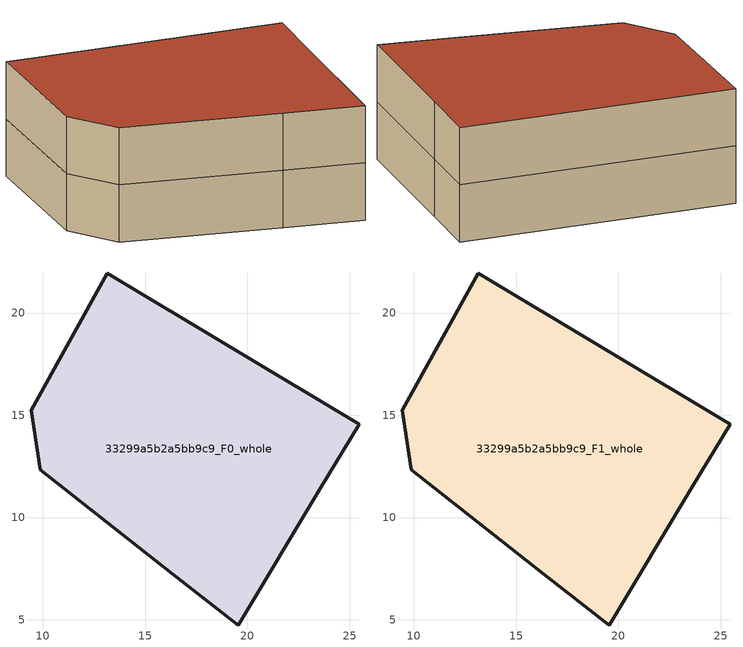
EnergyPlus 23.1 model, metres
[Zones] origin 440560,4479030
33299a5b2a5bb9c9_F0_whole
 floor ground (EU_floor_Construction): 25.47,14.57 23.61,11.51 19.56,4.75 16.32,7.26 9.88,12.34 9.44,15.25 13.15,21.96 z0
 wall outside (EU_wall_Construction): 13.15,21.96 9.44,15.25 9.88,12.34 16.32,7.26 19.56,4.75 23.61,11.51 25.47,14.57 13.15,21.96 z0:3
33299a5b2a5bb9c9_F1_whole
 floor to 33299a5b2a5bb9c9_F0_whole (EU_floor_Construction): 25.47,14.57 23.61,11.51 19.56,4.75 16.32,7.26 9.88,12.34 9.44,15.25 13.15,21.96 z3
 wall outside (EU_wall_Construction): 13.15,21.96 9.44,15.25 9.88,12.34 16.32,7.26 19.56,4.75 23.61,11.51 25.47,14.57 13.15,21.96 z3:6
 roof outside (EU_roof_Construction): 19.56,4.75 23.61,11.51 25.47,14.57 13.15,21.96 9.44,15.25 9.88,12.34 16.32,7.26 z6
[Building]
EU S2 Campaign: North Axis=0; Terrain=City; Solar Distribution=FullExterior
[Site:Location]
Madrid: Latitude=40.5; Longitude=-3.5; Time Zone=1; Elevation=609
[SizingPeriod:WeatherFileDays]
AnnualSizingPeriod: Begin Month=1; Begin Day of Month=1; End Month=12; End Day of Month=31; Day of Week for Start Day=Monday; Use Weather File Daylight Saving Period=No; Use Weather File Rain and Snow Indicators=No
[MATERIAL]
EU_InternalMass_Material: Roughness=MediumRough; Thickness=0.1; Conductivity=1; Density=1800; Specific Heat=900; Thermal Absorptance=0.9; Solar Absorptance=0.7; Visible Absorptance=0.7
[MATERIAL:NOMASS] Roughness=MediumRough; Thermal Absorptance=0.9; Solar Absorptance=0.7; Visible Absorptance=0.7
Name | Thermal Resistance
EU_wall_NoMass | 0.609216
EU_roof_NoMass | 0.513268
EU_floor_NoMass | 0.568163
[CONSTRUCTION]
EU_wall_Construction: EU_wall_NoMass
EU_roof_Construction: EU_roof_NoMass
EU_floor_Construction: EU_floor_NoMass
EU_InternalMass_Construction: EU_InternalMass_Material
[ZONE] Type=1; Multiplier=1; Ceiling Height=autocalculate; Floor Area=autocalculate; Part of Total Floor Area=Yes
Name | Volume
33299a5b2a5bb9c9_F0_whole | 444.678
33299a5b2a5bb9c9_F1_whole | 444.679
[INTERNALMASS] Construction=EU_InternalMass_Construction; Surface Area=148.226
Name | Zone or ZoneList
33299a5b2a5bb9c9_F0_whole_EU_InternalMass | 33299a5b2a5bb9c9_F0_whole
33299a5b2a5bb9c9_F1_whole_EU_InternalMass | 33299a5b2a5bb9c9_F1_whole
[OTHEREQUIPMENT] Fuel Type=Electricity; Design Level Calculation Method=Watts/Area; Power per Zone Floor Area=1; Fraction Latent=0; Fraction Radiant=0; Fraction Lost=0; Carbon Dioxide Generation Rate=0; EndUse Subcategory=EU_Step8_InternalGains
Name | Zone or ZoneList or Space or SpaceList | Schedule
EU_Step8_InternalGain_33299a5b2a5bb9c9_F0_whole_f000 | 33299a5b2a5bb9c9_F0_whole | EU_Step8_GainSchedule_33299a5b2a5bb9c9_F0_whole_f000
EU_Step8_InternalGain_33299a5b2a5bb9c9_F1_whole_f000 | 33299a5b2a5bb9c9_F1_whole | EU_Step8_GainSchedule_33299a5b2a5bb9c9_F1_whole_f000
[ZONEVENTILATION:DESIGNFLOWRATE] Schedule=EU_AlwaysOn; Design Flow Rate Calculation Method=AirChanges/Hour; Air Changes per Hour=0.752966; Ventilation Type=Natural; Fan Pressure Rise=0; Fan Total Efficiency=1; Constant Term Coefficient=1; Temperature Term Coefficient=0; Velocity Term Coefficient=0; Velocity Squared Term Coefficient=0; Minimum Indoor Temperature=-100; Maximum Indoor Temperature=100; Delta Temperature=-100; Minimum Outdoor Temperature=-100; Maximum Outdoor Temperature=100; Maximum Wind Speed=40
Name | Zone or ZoneList or Space or SpaceList
EU_ConstantAir_33299a5b2a5bb9c9_F0_whole | 33299a5b2a5bb9c9_F0_whole
EU_ConstantAir_33299a5b2a5bb9c9_F1_whole | 33299a5b2a5bb9c9_F1_whole
[HVACTEMPLATE:THERMOSTAT] Constant Heating Setpoint=20; Constant Cooling Setpoint=50
EU_HeatOnly_33299a5b2a5bb9c9_F0_whole; EU_HeatOnly_33299a5b2a5bb9c9_F1_whole
[HVACTEMPLATE:ZONE:IDEALLOADSAIRSYSTEM] System Availability Schedule=EU_AlwaysOn; Maximum Heating Supply Air Temperature=50; Minimum Cooling Supply Air Temperature=13; Maximum Heating Supply Air Humidity Ratio=0.0156; Minimum Cooling Supply Air Humidity Ratio=0.0077; Heating Limit=NoLimit; Cooling Limit=NoLimit; Heating Availability Schedule=EU_AlwaysOn; Cooling Availability Schedule=EU_CoolingOff; Dehumidification Control Type=ConstantSensibleHeatRatio; Cooling Sensible Heat Ratio=0.7; Dehumidification Setpoint=60; Humidification Control Type=None; Humidification Setpoint=30; Outdoor Air Method=None; Outdoor Air Flow Rate per Person=0.00944; Outdoor Air Flow Rate per Zone Floor Area=0; Outdoor Air Flow Rate per Zone=0; Demand Controlled Ventilation Type=None; Outdoor Air Economizer Type=NoEconomizer; Heat Recovery Type=None; Sensible Heat Recovery Effectiveness=0.7; Latent Heat Recovery Effectiveness=0.65
Name | Template Thermostat
33299a5b2a5bb9c9_F0_whole | EU_HeatOnly_33299a5b2a5bb9c9_F0_whole
33299a5b2a5bb9c9_F1_whole | EU_HeatOnly_33299a5b2a5bb9c9_F1_whole
[SIZING:ZONE] Zone Cooling Design Supply Air Temperature Input Method=SupplyAirTemperature; Zone Cooling Design Supply Air Temperature=13; Zone Heating Design Supply Air Temperature Input Method=SupplyAirTemperature; Zone Heating Design Supply Air Temperature=50; Zone Cooling Design Supply Air Humidity Ratio=0.008; Zone Heating Design Supply Air Humidity Ratio=0.008; Cooling Design Air Flow Method=DesignDay; Cooling Design Air Flow Rate=0; Cooling Minimum Air Flow per Zone Floor Area=0.000762; Cooling Minimum Air Flow=0; Cooling Minimum Air Flow Fraction=0.2; Heating Design Air Flow Method=DesignDay; Heating Design Air Flow Rate=0; Heating Maximum Air Flow per Zone Floor Area=0.002032; Heating Maximum Air Flow=0.141576; Heating Maximum Air Flow Fraction=0.3; Account for Dedicated Outdoor Air System=No; Dedicated Outdoor Air System Control Strategy=NeutralSupplyAir; Dedicated Outdoor Air Low Setpoint Temperature for Design=autosize; Dedicated Outdoor Air High Setpoint Temperature for Design=autosize; Zone Load Sizing Method=Sensible Load Only No Latent Load; Zone Latent Cooling Design Supply Air Humidity Ratio Input Method=HumidityRatioDifference; Zone Cooling Design Supply Air Humidity Ratio Difference=0.005; Zone Latent Heating Design Supply Air Humidity Ratio Input Method=HumidityRatioDifference; Zone Humidification Design Supply Air Humidity Ratio Difference=0.005
33299a5b2a5bb9c9_F0_whole; 33299a5b2a5bb9c9_F1_whole
[SCHEDULE:CONSTANT]
Name | Hourly Value
EU_AlwaysOn | 1
EU_CoolingOff | 0
[SCHEDULE:FILE] Column Number=1; Rows to Skip at Top=0; Number of Hours of Data=8760; Column Separator=Comma; Interpolate to Timestep=No; Minutes per Item=60; Adjust Schedule for Daylight Savings=Yes
Name | File
EU_Step8_GainSchedule_33299a5b2a5bb9c9_F0_whole_f000 | C:\Users\o_iseri\Desktop\OpenUBEM\openubem\outputs\eu_evidence\EU-11\ES-MAD-BERRUGUETE\idfs\33299a5b2a5bb9c9\33299a5b2a5bb9c9_F0_whole_f000_gain.csv
EU_Step8_GainSchedule_33299a5b2a5bb9c9_F1_whole_f000 | C:\Users\o_iseri\Desktop\OpenUBEM\openubem\outputs\eu_evidence\EU-11\ES-MAD-BERRUGUETE\idfs\33299a5b2a5bb9c9\33299a5b2a5bb9c9_F1_whole_f000_gain.csv
